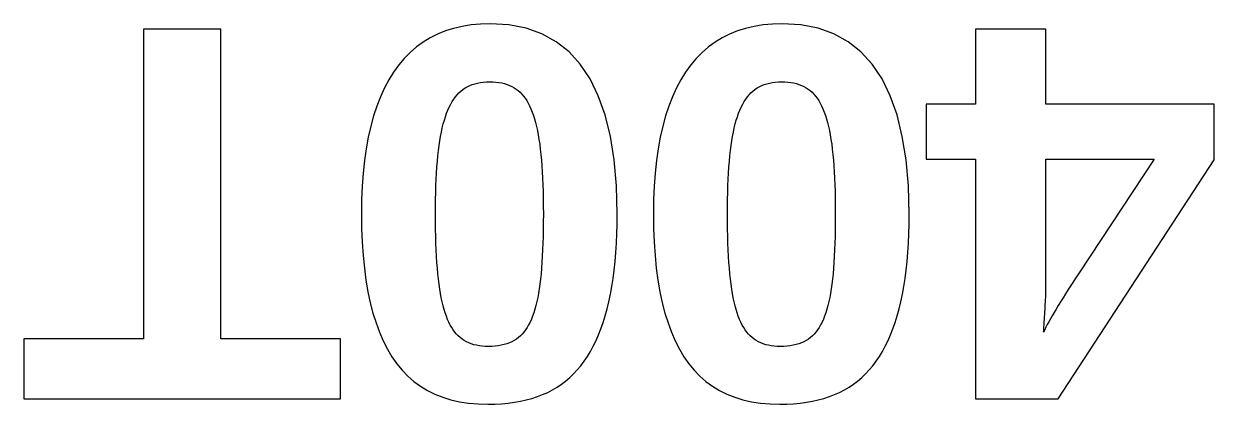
# Model space of a CAD drawing. Header units: metres. Extents: x -7.3 to 7.3, y -23.4 to 23.4.
# Drawn here: x 1.78 to 7.31, y -23.41 to -21.64 of the extents above; entities that cross this region are included whole.
import ezdxf

# ---------------------------------------------------------------- set-up
doc = ezdxf.new("R2010")
doc.units = ezdxf.units.M

msp = doc.modelspace()

# ---------------------------------------------------------------- linework, layer by layer
for p, q in [((3.85612, -21.6405), (3.81454, -21.6472)), ((3.89948, -21.6366), (3.85612, -21.6405)), ((3.9446, -21.6352), (3.89948, -21.6366)), ((4.032, -21.6405), (3.9446, -21.6352)), ((4.1124, -21.6562), (4.032, -21.6405)), ((5.21391, -21.6405), (5.17233, -21.6472)), ((5.25726, -21.6366), (5.21391, -21.6405)), ((5.30238, -21.6352), (5.25726, -21.6366)), ((5.38979, -21.6405), (5.30238, -21.6352)), ((5.47018, -21.6562), (5.38979, -21.6405)), ((2.69301, -21.6596), (2.33293, -21.6596)), ((2.33293, -21.6596), (2.33293, -23.1012)), ((2.69301, -23.1012), (2.69301, -21.6596)), ((3.70041, -21.6831), (3.66589, -21.7003)), ((3.73668, -21.6684), (3.70041, -21.6831)), ((3.77472, -21.6565), (3.73668, -21.6684)), ((3.81454, -21.6472), (3.77472, -21.6565)), ((4.18581, -21.6824), (4.1124, -21.6562)), ((4.25223, -21.719), (4.18581, -21.6824)), ((5.0582, -21.6831), (5.02368, -21.7003)), ((5.09447, -21.6684), (5.0582, -21.6831)), ((5.13251, -21.6565), (5.09447, -21.6684)), ((5.17233, -21.6472), (5.13251, -21.6565)), ((5.54359, -21.6824), (5.47018, -21.6562)), ((5.61002, -21.719), (5.54359, -21.6824)), ((6.52957, -21.6596), (6.20244, -21.6596)), ((6.20244, -21.6596), (6.20244, -22.0099)), ((6.52957, -22.0099), (6.52957, -21.6596)), ((3.6022, -21.7429), (3.573, -21.7681)), ((3.63316, -21.7203), (3.6022, -21.7429)), ((3.66589, -21.7003), (3.63316, -21.7203)), ((4.31166, -21.7661), (4.25223, -21.719)), ((4.95998, -21.7429), (4.93079, -21.7681)), ((4.99095, -21.7203), (4.95998, -21.7429)), ((5.02368, -21.7003), (4.99095, -21.7203)), ((5.66943, -21.7661), (5.61002, -21.719)), ((3.54558, -21.796), (3.51991, -21.8266)), ((3.573, -21.7681), (3.54558, -21.796)), ((4.36409, -21.8237), (4.31166, -21.7661)), ((4.90335, -21.796), (4.8777, -21.8266)), ((4.93079, -21.7681), (4.90335, -21.796)), ((5.72188, -21.8237), (5.66943, -21.7661)), ((3.49602, -21.8598), (3.47391, -21.8956)), ((3.51991, -21.8266), (3.49602, -21.8598)), ((4.40953, -21.8918), (4.36409, -21.8237)), ((4.85381, -21.8598), (4.8317, -21.8956)), ((4.8777, -21.8266), (4.85381, -21.8598)), ((5.76732, -21.8918), (5.72188, -21.8237)), ((3.47391, -21.8956), (3.45355, -21.9339)), ((3.84991, -21.9225), (3.86151, -21.9178)), ((3.86151, -21.9178), (3.87363, -21.9139)), ((3.87363, -21.9139), (3.88628, -21.9107)), ((3.88628, -21.9107), (3.89946, -21.9082)), ((3.89946, -21.9082), (3.91316, -21.9064)), ((3.91316, -21.9064), (3.9274, -21.9053)), ((3.9274, -21.9053), (3.94215, -21.905)), ((3.94215, -21.905), (3.95709, -21.9053)), ((3.95709, -21.9053), (3.97147, -21.9063)), ((3.97147, -21.9063), (3.98529, -21.908)), ((3.98529, -21.908), (3.99855, -21.9104)), ((3.99855, -21.9104), (4.01126, -21.9135)), ((4.01126, -21.9135), (4.02341, -21.9172)), ((4.02341, -21.9172), (4.035, -21.9216)), ((4.44798, -21.9704), (4.40953, -21.8918)), ((4.8317, -21.8956), (4.81134, -21.9339)), ((5.2077, -21.9225), (5.2193, -21.9178)), ((5.2193, -21.9178), (5.23141, -21.9139)), ((5.23141, -21.9139), (5.24406, -21.9107)), ((5.24406, -21.9107), (5.25725, -21.9082)), ((5.25725, -21.9082), (5.27095, -21.9064)), ((5.27095, -21.9064), (5.28519, -21.9053)), ((5.28519, -21.9053), (5.29994, -21.905)), ((5.29994, -21.905), (5.31488, -21.9053)), ((5.31488, -21.9053), (5.32925, -21.9063)), ((5.32925, -21.9063), (5.34308, -21.908)), ((5.34308, -21.908), (5.35634, -21.9104)), ((5.35634, -21.9104), (5.36905, -21.9135)), ((5.36905, -21.9135), (5.3812, -21.9172)), ((5.3812, -21.9172), (5.39279, -21.9216)), ((5.80577, -21.9704), (5.76732, -21.8918)), ((3.43498, -21.9747), (3.41817, -22.018)), ((3.45355, -21.9339), (3.43498, -21.9747)), ((3.77577, -21.9857), (3.78343, -21.9751)), ((3.78343, -21.9751), (3.79143, -21.9654)), ((3.79143, -21.9654), (3.79985, -21.9565)), ((3.79985, -21.9565), (3.80881, -21.9482)), ((3.80881, -21.9482), (3.8183, -21.9407)), ((3.8183, -21.9407), (3.82831, -21.9339)), ((3.82831, -21.9339), (3.83885, -21.9279)), ((3.83885, -21.9279), (3.84991, -21.9225)), ((4.035, -21.9216), (4.04605, -21.9267)), ((4.04605, -21.9267), (4.05653, -21.9325)), ((4.05653, -21.9325), (4.06645, -21.9389)), ((4.06645, -21.9389), (4.07584, -21.946)), ((4.07584, -21.946), (4.08464, -21.9539)), ((4.08464, -21.9539), (4.09291, -21.9623)), ((4.09291, -21.9623), (4.10072, -21.9716)), ((4.10072, -21.9716), (4.1082, -21.9818)), ((4.47945, -22.0594), (4.44798, -21.9704)), ((4.79276, -21.9747), (4.77596, -22.018)), ((4.81134, -21.9339), (4.79276, -21.9747)), ((5.13356, -21.9857), (5.14122, -21.9751)), ((5.14122, -21.9751), (5.14922, -21.9654)), ((5.14922, -21.9654), (5.15764, -21.9565)), ((5.15764, -21.9565), (5.1666, -21.9482)), ((5.1666, -21.9482), (5.17609, -21.9407)), ((5.17609, -21.9407), (5.1861, -21.9339)), ((5.1861, -21.9339), (5.19664, -21.9279)), ((5.19664, -21.9279), (5.2077, -21.9225)), ((5.39279, -21.9216), (5.40384, -21.9267)), ((5.40384, -21.9267), (5.41432, -21.9325)), ((5.41432, -21.9325), (5.42424, -21.9389)), ((5.42424, -21.9389), (5.43362, -21.946)), ((5.43362, -21.946), (5.44243, -21.9539)), ((5.44243, -21.9539), (5.45068, -21.9623)), ((5.45068, -21.9623), (5.45851, -21.9716)), ((5.45851, -21.9716), (5.46599, -21.9818)), ((5.83723, -22.0594), (5.80577, -21.9704)), ((3.41817, -22.018), (3.40312, -22.0638)), ((3.74864, -22.0367), (3.75491, -22.0226)), ((3.75491, -22.0226), (3.76152, -22.0095)), ((3.76152, -22.0095), (3.76848, -21.9972)), ((3.76848, -21.9972), (3.77577, -21.9857)), ((4.1082, -21.9818), (4.11536, -21.9928)), ((4.11536, -21.9928), (4.12218, -22.0048)), ((4.12218, -22.0048), (4.12866, -22.0176)), ((4.12866, -22.0176), (4.13481, -22.0313)), ((4.13481, -22.0313), (4.14064, -22.0459)), ((4.77596, -22.018), (4.76091, -22.0638)), ((5.10643, -22.0367), (5.1127, -22.0226)), ((5.1127, -22.0226), (5.11931, -22.0095)), ((5.11931, -22.0095), (5.12627, -21.9972)), ((5.12627, -21.9972), (5.13356, -21.9857)), ((5.46599, -21.9818), (5.47314, -21.9928)), ((5.47314, -21.9928), (5.47997, -22.0048)), ((5.47997, -22.0048), (5.48645, -22.0176)), ((5.48645, -22.0176), (5.4926, -22.0313)), ((5.4926, -22.0313), (5.49843, -22.0459)), ((6.20244, -22.0099), (5.97296, -22.0099)), ((5.97296, -22.0099), (5.97296, -22.2651)), ((7.312, -22.0099), (6.52957, -22.0099)), ((7.312, -22.2675), (7.312, -22.0099)), ((3.40312, -22.0638), (3.38985, -22.1121)), ((3.72707, -22.1013), (3.73195, -22.0839)), ((3.73195, -22.0839), (3.73717, -22.0673)), ((3.73717, -22.0673), (3.74274, -22.0515)), ((3.74274, -22.0515), (3.74864, -22.0367)), ((4.14064, -22.0459), (4.14612, -22.0614)), ((4.14612, -22.0614), (4.15128, -22.0778)), ((4.15128, -22.0778), (4.15611, -22.095)), ((4.50392, -22.1589), (4.47945, -22.0594)), ((4.76091, -22.0638), (4.74763, -22.1121)), ((5.08485, -22.1013), (5.08974, -22.0839)), ((5.08974, -22.0839), (5.09496, -22.0673)), ((5.09496, -22.0673), (5.10052, -22.0515)), ((5.10052, -22.0515), (5.10643, -22.0367)), ((5.49843, -22.0459), (5.50391, -22.0614)), ((5.50391, -22.0614), (5.50906, -22.0778)), ((5.50906, -22.0778), (5.5139, -22.095)), ((5.86171, -22.1589), (5.83723, -22.0594)), ((3.38985, -22.1121), (3.37836, -22.1629)), ((3.71452, -22.1589), (3.71835, -22.1388)), ((3.71835, -22.1388), (3.72253, -22.1196)), ((3.72253, -22.1196), (3.72707, -22.1013)), ((4.15611, -22.095), (4.1606, -22.1132)), ((4.1606, -22.1132), (4.16476, -22.1322)), ((4.16476, -22.1322), (4.16859, -22.1521)), ((4.74763, -22.1121), (4.73613, -22.1629)), ((5.07231, -22.1589), (5.07614, -22.1388)), ((5.07614, -22.1388), (5.08032, -22.1196)), ((5.08032, -22.1196), (5.08485, -22.1013)), ((5.5139, -22.095), (5.51839, -22.1132)), ((5.51839, -22.1132), (5.52255, -22.1322)), ((5.52255, -22.1322), (5.52638, -22.1521)), ((3.37836, -22.1629), (3.36862, -22.2162)), ((3.70776, -22.2021), (3.711, -22.1799)), ((3.711, -22.1799), (3.71452, -22.1589)), ((4.16859, -22.1521), (4.17212, -22.1731)), ((4.17212, -22.1731), (4.17535, -22.1953)), ((4.17535, -22.1953), (4.17831, -22.2188)), ((4.52139, -22.2688), (4.50392, -22.1589)), ((4.73613, -22.1629), (4.72641, -22.2162)), ((5.06555, -22.2021), (5.06879, -22.1799)), ((5.06879, -22.1799), (5.07231, -22.1589)), ((5.52638, -22.1521), (5.52991, -22.1731)), ((5.52991, -22.1731), (5.53314, -22.1953)), ((5.53314, -22.1953), (5.5361, -22.2188)), ((5.87918, -22.2688), (5.86171, -22.1589)), ((3.36862, -22.2162), (3.36066, -22.272)), ((3.69974, -22.2753), (3.70213, -22.2498)), ((3.70213, -22.2498), (3.7048, -22.2253)), ((3.7048, -22.2253), (3.70776, -22.2021)), ((4.17831, -22.2188), (4.18098, -22.2434)), ((4.18098, -22.2434), (4.18338, -22.2693)), ((4.72641, -22.2162), (4.71844, -22.272)), ((5.05751, -22.2753), (5.05991, -22.2498)), ((5.05991, -22.2498), (5.06259, -22.2253)), ((5.06259, -22.2253), (5.06555, -22.2021)), ((5.5361, -22.2188), (5.53877, -22.2434)), ((5.53877, -22.2434), (5.54117, -22.2693)), ((3.36066, -22.272), (3.35446, -22.3303)), ((3.69579, -22.3298), (3.69762, -22.302)), ((3.69762, -22.302), (3.69974, -22.2753)), ((4.18338, -22.2693), (4.18549, -22.2964)), ((4.18549, -22.2964), (4.18732, -22.3247)), ((4.53189, -22.3893), (4.52139, -22.2688)), ((4.71844, -22.272), (4.71225, -22.3303)), ((5.05357, -22.3298), (5.0554, -22.302)), ((5.0554, -22.302), (5.05751, -22.2753)), ((5.54117, -22.2693), (5.54327, -22.2964)), ((5.54327, -22.2964), (5.5451, -22.3247)), ((5.88968, -22.3893), (5.87918, -22.2688)), ((5.97296, -22.2651), (6.20244, -22.2651)), ((6.20244, -22.2651), (6.20244, -23.3795)), ((6.52957, -22.8278), (6.52957, -22.2651)), ((6.52957, -22.2651), (7.03247, -22.2651)), ((6.58571, -23.3795), (7.312, -22.2675)), ((7.03247, -22.2651), (6.63332, -22.8717)), ((3.35446, -22.3303), (3.35004, -22.3911)), ((3.69296, -22.3887), (3.69423, -22.3587)), ((3.69423, -22.3587), (3.69579, -22.3298)), ((4.18732, -22.3247), (4.18887, -22.3542)), ((4.18887, -22.3542), (4.19014, -22.385)), ((4.71225, -22.3303), (4.70782, -22.3911)), ((5.05075, -22.3887), (5.05202, -22.3587)), ((5.05202, -22.3587), (5.05357, -22.3298)), ((5.5451, -22.3247), (5.54666, -22.3542)), ((5.54666, -22.3542), (5.54793, -22.385)), ((3.35004, -22.3911), (3.34738, -22.4544)), ((3.69199, -22.4199), (3.69296, -22.3887)), ((4.19014, -22.385), (4.19112, -22.4169)), ((4.19112, -22.4169), (4.19183, -22.4501)), ((4.53539, -22.5202), (4.53189, -22.3893)), ((4.70782, -22.3911), (4.70517, -22.4544)), ((5.04977, -22.4199), (5.05075, -22.3887)), ((5.54793, -22.385), (5.5489, -22.4169)), ((5.5489, -22.4169), (5.54962, -22.4501)), ((5.89317, -22.5202), (5.88968, -22.3893)), ((3.34738, -22.4544), (3.3465, -22.5202)), ((3.69086, -22.4856), (3.69127, -22.4522)), ((3.69127, -22.4522), (3.69199, -22.4199)), ((4.19183, -22.4501), (4.19225, -22.4845)), ((4.70517, -22.4544), (4.70428, -22.5202)), ((5.04865, -22.4856), (5.04906, -22.4522)), ((5.04906, -22.4522), (5.04977, -22.4199)), ((5.54962, -22.4501), (5.55003, -22.4845)), ((3.3465, -22.5202), (3.34734, -22.587)), ((3.69072, -22.5202), (3.69086, -22.4856)), ((3.69086, -22.5562), (3.69072, -22.5202)), ((4.19225, -22.4845), (4.19238, -22.5202)), ((4.19238, -22.5202), (4.19226, -22.5562)), ((4.535, -22.567), (4.53539, -22.5202)), ((4.70428, -22.5202), (4.70512, -22.587)), ((5.04849, -22.5202), (5.04865, -22.4856)), ((5.04863, -22.5562), (5.04849, -22.5202)), ((5.55003, -22.4845), (5.55017, -22.5202)), ((5.55017, -22.5202), (5.55005, -22.5562)), ((5.89279, -22.567), (5.89317, -22.5202)), ((3.69125, -22.5909), (3.69086, -22.5562)), ((4.19226, -22.5562), (4.19185, -22.5909)), ((4.53384, -22.6125), (4.535, -22.567)), ((5.04904, -22.5909), (5.04863, -22.5562)), ((5.55005, -22.5562), (5.54964, -22.5909)), ((5.89163, -22.6125), (5.89279, -22.567)), ((3.34734, -22.587), (3.34985, -22.6512)), ((3.69194, -22.6244), (3.69125, -22.5909)), ((3.6929, -22.6566), (3.69194, -22.6244)), ((4.19119, -22.6243), (4.19025, -22.6565)), ((4.19185, -22.5909), (4.19119, -22.6243)), ((4.53194, -22.6566), (4.53384, -22.6125)), ((4.70512, -22.587), (4.70764, -22.6512)), ((5.04973, -22.6244), (5.04904, -22.5909)), ((5.05069, -22.6566), (5.04973, -22.6244)), ((5.54898, -22.6243), (5.54803, -22.6565)), ((5.54964, -22.5909), (5.54898, -22.6243)), ((5.88972, -22.6566), (5.89163, -22.6125)), ((3.34985, -22.6512), (3.35403, -22.7128)), ((3.69414, -22.6875), (3.6929, -22.6566)), ((3.69565, -22.7173), (3.69414, -22.6875)), ((4.18906, -22.6875), (4.18758, -22.7171)), ((4.19025, -22.6565), (4.18906, -22.6875)), ((4.52925, -22.6994), (4.53194, -22.6566)), ((4.70764, -22.6512), (4.71182, -22.7128)), ((5.05193, -22.6875), (5.05069, -22.6566)), ((5.05344, -22.7173), (5.05193, -22.6875)), ((5.54684, -22.6875), (5.54536, -22.7171)), ((5.54803, -22.6565), (5.54684, -22.6875)), ((5.88704, -22.6994), (5.88972, -22.6566)), ((3.35403, -22.7128), (3.35991, -22.7718)), ((3.69743, -22.7457), (3.69565, -22.7173)), ((3.69949, -22.7729), (3.69743, -22.7457)), ((4.18585, -22.7455), (4.18384, -22.7727)), ((4.18758, -22.7171), (4.18585, -22.7455)), ((4.52161, -22.781), (4.52582, -22.7409)), ((4.52582, -22.7409), (4.52925, -22.6994)), ((4.71182, -22.7128), (4.7177, -22.7718)), ((5.05522, -22.7457), (5.05344, -22.7173)), ((5.05728, -22.7729), (5.05522, -22.7457)), ((5.54364, -22.7455), (5.54163, -22.7727)), ((5.54536, -22.7171), (5.54364, -22.7455)), ((5.87938, -22.781), (5.88359, -22.7409)), ((5.88359, -22.7409), (5.88704, -22.6994)), ((3.35991, -22.7718), (3.36745, -22.8281)), ((3.70183, -22.7988), (3.69949, -22.7729)), ((3.70444, -22.8235), (3.70183, -22.7988)), ((4.18156, -22.7985), (4.17903, -22.8232)), ((4.18384, -22.7727), (4.18156, -22.7985)), ((4.51662, -22.8198), (4.52161, -22.781)), ((4.7177, -22.7718), (4.72523, -22.8281)), ((5.05962, -22.7988), (5.05728, -22.7729)), ((5.06223, -22.8235), (5.05962, -22.7988)), ((5.53935, -22.7985), (5.53682, -22.8232)), ((5.54163, -22.7727), (5.53935, -22.7985)), ((5.8744, -22.8198), (5.87938, -22.781)), ((3.36745, -22.8281), (3.37666, -22.8818)), ((3.70732, -22.8469), (3.70444, -22.8235)), ((3.71048, -22.8691), (3.70732, -22.8469)), ((4.17622, -22.8465), (4.17316, -22.8686)), ((4.17903, -22.8232), (4.17622, -22.8465)), ((4.50438, -22.8933), (4.51088, -22.8573)), ((4.51088, -22.8573), (4.51662, -22.8198)), ((4.72523, -22.8281), (4.73445, -22.8818)), ((5.06511, -22.8469), (5.06223, -22.8235)), ((5.06827, -22.8691), (5.06511, -22.8469)), ((5.53401, -22.8465), (5.53094, -22.8686)), ((5.53682, -22.8232), (5.53401, -22.8465)), ((5.86217, -22.8933), (5.86867, -22.8573)), ((5.86867, -22.8573), (5.8744, -22.8198)), ((6.52893, -22.8801), (6.52934, -22.8588)), ((6.52934, -22.8588), (6.52946, -22.8483)), ((6.52946, -22.8483), (6.52954, -22.838)), ((6.52954, -22.838), (6.52957, -22.8278)), ((3.37666, -22.8818), (3.38754, -22.9329)), ((3.71391, -22.89), (3.71048, -22.8691)), ((3.71765, -22.9099), (3.71391, -22.89)), ((3.72171, -22.9288), (3.71765, -22.9099)), ((4.16617, -22.9091), (4.16214, -22.928)), ((4.16982, -22.8894), (4.16617, -22.9091)), ((4.17316, -22.8686), (4.16982, -22.8894)), ((4.4971, -22.9281), (4.50438, -22.8933)), ((4.73445, -22.8818), (4.74533, -22.9329)), ((5.0717, -22.89), (5.06827, -22.8691)), ((5.07544, -22.9099), (5.0717, -22.89)), ((5.0795, -22.9288), (5.07544, -22.9099)), ((5.52396, -22.9091), (5.51993, -22.928)), ((5.5276, -22.8894), (5.52396, -22.9091)), ((5.53094, -22.8686), (5.5276, -22.8894)), ((5.85489, -22.9281), (5.86217, -22.8933)), ((6.52753, -22.9243), (6.52834, -22.9019)), ((6.52834, -22.9019), (6.52893, -22.8801)), ((6.60899, -22.9101), (6.59775, -22.9282)), ((6.62085, -22.8913), (6.60899, -22.9101)), ((6.63332, -22.8717), (6.62085, -22.8913)), ((3.38754, -22.9329), (3.40012, -22.9814)), ((3.7261, -22.9469), (3.72171, -22.9288)), ((3.73083, -22.9641), (3.7261, -22.9469)), ((3.7359, -22.9804), (3.73083, -22.9641)), ((4.15303, -22.9632), (4.14793, -22.9795)), ((4.15776, -22.9461), (4.15303, -22.9632)), ((4.16214, -22.928), (4.15776, -22.9461)), ((4.48026, -22.9935), (4.48906, -22.9615)), ((4.48906, -22.9615), (4.4971, -22.9281)), ((4.74533, -22.9329), (4.7579, -22.9814)), ((5.08389, -22.9469), (5.0795, -22.9288)), ((5.08862, -22.9641), (5.08389, -22.9469)), ((5.09369, -22.9804), (5.08862, -22.9641)), ((5.51082, -22.9632), (5.50572, -22.9795)), ((5.51555, -22.9461), (5.51082, -22.9632)), ((5.51993, -22.928), (5.51555, -22.9461)), ((5.83804, -22.9935), (5.84685, -22.9615)), ((5.84685, -22.9615), (5.85489, -22.9281)), ((6.52466, -22.9821), (6.52594, -22.9588)), ((6.52594, -22.9588), (6.52652, -22.9472)), ((6.52652, -22.9472), (6.52753, -22.9243)), ((6.57706, -22.9622), (6.56763, -22.9781)), ((6.5871, -22.9455), (6.57706, -22.9622)), ((6.59775, -22.9282), (6.5871, -22.9455)), ((3.40012, -22.9814), (3.41435, -23.0272)), ((3.41435, -23.0272), (3.43028, -23.0704)), ((3.7413, -22.9958), (3.7359, -22.9804)), ((3.74702, -23.0104), (3.7413, -22.9958)), ((3.75308, -23.0241), (3.74702, -23.0104)), ((3.75948, -23.0368), (3.75308, -23.0241)), ((4.13046, -23.0232), (4.12392, -23.036)), ((4.13664, -23.0095), (4.13046, -23.0232)), ((4.14247, -22.9949), (4.13664, -23.0095)), ((4.14793, -22.9795), (4.14247, -22.9949)), ((4.46036, -23.0537), (4.47069, -23.0243)), ((4.47069, -23.0243), (4.48026, -22.9935)), ((4.7579, -22.9814), (4.77214, -23.0272)), ((4.77214, -23.0272), (4.78807, -23.0704)), ((5.09909, -22.9958), (5.09369, -22.9804)), ((5.10481, -23.0104), (5.09909, -22.9958)), ((5.11087, -23.0241), (5.10481, -23.0104)), ((5.11726, -23.0368), (5.11087, -23.0241)), ((5.48825, -23.0232), (5.4817, -23.036)), ((5.49443, -23.0095), (5.48825, -23.0232)), ((5.50026, -22.9949), (5.49443, -23.0095)), ((5.50572, -22.9795), (5.50026, -22.9949)), ((5.81815, -23.0537), (5.82848, -23.0243)), ((5.82848, -23.0243), (5.83804, -22.9935)), ((6.52174, -23.0298), (6.52342, -23.0031)), ((6.52342, -23.0031), (6.52466, -22.9821)), ((6.54297, -23.0216), (6.53596, -23.0346)), ((6.55058, -23.0078), (6.54297, -23.0216)), ((6.55881, -22.9933), (6.55058, -23.0078)), ((6.56763, -22.9781), (6.55881, -22.9933)), ((3.43028, -23.0704), (3.44788, -23.1109)), ((3.76619, -23.0488), (3.75948, -23.0368)), ((3.77325, -23.0598), (3.76619, -23.0488)), ((3.78064, -23.0699), (3.77325, -23.0598)), ((3.78836, -23.0792), (3.78064, -23.0699)), ((3.79652, -23.0877), (3.78836, -23.0792)), ((4.09413, -23.0786), (4.08566, -23.0872)), ((4.10211, -23.0692), (4.09413, -23.0786)), ((4.10974, -23.059), (4.10211, -23.0692)), ((4.117, -23.0479), (4.10974, -23.059)), ((4.12392, -23.036), (4.117, -23.0479)), ((4.43738, -23.1089), (4.44925, -23.0819)), ((4.44925, -23.0819), (4.46036, -23.0537)), ((4.78807, -23.0704), (4.80566, -23.1109)), ((5.12398, -23.0488), (5.11726, -23.0368)), ((5.13104, -23.0598), (5.12398, -23.0488)), ((5.13843, -23.0699), (5.13104, -23.0598)), ((5.14615, -23.0792), (5.13843, -23.0699)), ((5.15431, -23.0877), (5.14615, -23.0792)), ((5.45192, -23.0786), (5.44345, -23.0872)), ((5.4599, -23.0692), (5.45192, -23.0786)), ((5.46753, -23.059), (5.4599, -23.0692)), ((5.47479, -23.0479), (5.46753, -23.059)), ((5.4817, -23.036), (5.47479, -23.0479)), ((5.79517, -23.1089), (5.80704, -23.0819)), ((5.80704, -23.0819), (5.81815, -23.0537)), ((6.52377, -23.0585), (6.51859, -23.0694)), ((6.51859, -23.0694), (6.51938, -23.0614)), ((6.51938, -23.0614), (6.52026, -23.0507)), ((6.52026, -23.0507), (6.52174, -23.0298)), ((6.52957, -23.047), (6.52377, -23.0585)), ((6.53596, -23.0346), (6.52957, -23.047)), ((2.33293, -23.1012), (1.77631, -23.1012)), ((1.77631, -23.1012), (1.77631, -23.3795)), ((3.24838, -23.1012), (2.69301, -23.1012)), ((3.24838, -23.3795), (3.24838, -23.1012)), ((3.44788, -23.1109), (3.46715, -23.1489)), ((3.80524, -23.0955), (3.79652, -23.0877)), ((3.8145, -23.1026), (3.80524, -23.0955)), ((3.8243, -23.1091), (3.8145, -23.1026)), ((3.83466, -23.1149), (3.8243, -23.1091)), ((3.84557, -23.1199), (3.83466, -23.1149)), ((3.85703, -23.1243), (3.84557, -23.1199)), ((3.86902, -23.1281), (3.85703, -23.1243)), ((3.88158, -23.1311), (3.86902, -23.1281)), ((3.89468, -23.1335), (3.88158, -23.1311)), ((3.90833, -23.1352), (3.89468, -23.1335)), ((3.92253, -23.1362), (3.90833, -23.1352)), ((3.93727, -23.1366), (3.92253, -23.1362)), ((3.95294, -23.1362), (3.93727, -23.1366)), ((3.968, -23.1352), (3.95294, -23.1362)), ((3.98247, -23.1335), (3.968, -23.1352)), ((3.99632, -23.1311), (3.98247, -23.1335)), ((4.0096, -23.128), (3.99632, -23.1311)), ((4.02226, -23.1242), (4.0096, -23.128)), ((4.03432, -23.1198), (4.02226, -23.1242)), ((4.04579, -23.1146), (4.03432, -23.1198)), ((4.05666, -23.1088), (4.04579, -23.1146)), ((4.06693, -23.1023), (4.05666, -23.1088)), ((4.07658, -23.0951), (4.06693, -23.1023)), ((4.08566, -23.0872), (4.07658, -23.0951)), ((4.41136, -23.1593), (4.42476, -23.1348)), ((4.42476, -23.1348), (4.43738, -23.1089)), ((4.80566, -23.1109), (4.82492, -23.1489)), ((5.16302, -23.0955), (5.15431, -23.0877)), ((5.17229, -23.1026), (5.16302, -23.0955)), ((5.18208, -23.1091), (5.17229, -23.1026)), ((5.19244, -23.1149), (5.18208, -23.1091)), ((5.20335, -23.1199), (5.19244, -23.1149)), ((5.21481, -23.1243), (5.20335, -23.1199)), ((5.22681, -23.1281), (5.21481, -23.1243)), ((5.23936, -23.1311), (5.22681, -23.1281)), ((5.25246, -23.1335), (5.23936, -23.1311)), ((5.26611, -23.1352), (5.25246, -23.1335)), ((5.28032, -23.1362), (5.26611, -23.1352)), ((5.29506, -23.1366), (5.28032, -23.1362)), ((5.31073, -23.1362), (5.29506, -23.1366)), ((5.32579, -23.1352), (5.31073, -23.1362)), ((5.34026, -23.1335), (5.32579, -23.1352)), ((5.35411, -23.1311), (5.34026, -23.1335)), ((5.36739, -23.128), (5.35411, -23.1311)), ((5.38005, -23.1242), (5.36739, -23.128)), ((5.39211, -23.1198), (5.38005, -23.1242)), ((5.40358, -23.1146), (5.39211, -23.1198)), ((5.41444, -23.1088), (5.40358, -23.1146)), ((5.42471, -23.1023), (5.41444, -23.1088)), ((5.43437, -23.0951), (5.42471, -23.1023)), ((5.44345, -23.0872), (5.43437, -23.0951)), ((5.76915, -23.1593), (5.78255, -23.1348)), ((5.78255, -23.1348), (5.79517, -23.1089)), ((3.46715, -23.1489), (3.48808, -23.1842)), ((3.48808, -23.1842), (3.51083, -23.2169)), ((4.38226, -23.2049), (4.39719, -23.1827)), ((4.39719, -23.1827), (4.41136, -23.1593)), ((4.82492, -23.1489), (4.84587, -23.1842)), ((4.84587, -23.1842), (4.86862, -23.2169)), ((5.74005, -23.2049), (5.75497, -23.1827)), ((5.75497, -23.1827), (5.76915, -23.1593)), ((3.51083, -23.2169), (3.53552, -23.2469)), ((3.53552, -23.2469), (3.56215, -23.2744)), ((4.33289, -23.2641), (4.35011, -23.2455)), ((4.35011, -23.2455), (4.36656, -23.2258)), ((4.36656, -23.2258), (4.38226, -23.2049)), ((4.86862, -23.2169), (4.89331, -23.2469)), ((4.89331, -23.2469), (4.91994, -23.2744)), ((5.69067, -23.2641), (5.7079, -23.2455)), ((5.7079, -23.2455), (5.72435, -23.2258)), ((5.72435, -23.2258), (5.74005, -23.2049)), ((3.56215, -23.2744), (3.5907, -23.2992)), ((3.5907, -23.2992), (3.6212, -23.3214)), ((4.27661, -23.3123), (4.29613, -23.2975)), ((4.29613, -23.2975), (4.3149, -23.2814)), ((4.3149, -23.2814), (4.33289, -23.2641)), ((4.91994, -23.2744), (4.94849, -23.2992)), ((4.94849, -23.2992), (4.97899, -23.3214)), ((5.6344, -23.3123), (5.65392, -23.2975)), ((5.65392, -23.2975), (5.67268, -23.2814)), ((5.67268, -23.2814), (5.69067, -23.2641)), ((3.6212, -23.3214), (3.65363, -23.341)), ((3.65363, -23.341), (3.68799, -23.358)), ((3.68799, -23.358), (3.72429, -23.3724)), ((4.16481, -23.37), (4.18913, -23.3606)), ((4.18913, -23.3606), (4.21248, -23.3502)), ((4.21248, -23.3502), (4.23483, -23.3387)), ((4.23483, -23.3387), (4.25621, -23.3261)), ((4.25621, -23.3261), (4.27661, -23.3123)), ((4.97899, -23.3214), (5.01141, -23.341)), ((5.01141, -23.341), (5.04578, -23.358)), ((5.04578, -23.358), (5.08208, -23.3724)), ((5.5226, -23.37), (5.54692, -23.3606)), ((5.54692, -23.3606), (5.57027, -23.3502)), ((5.57027, -23.3502), (5.59262, -23.3387)), ((5.59262, -23.3387), (5.614, -23.3261)), ((5.614, -23.3261), (5.6344, -23.3123)), ((1.77631, -23.3795), (3.24838, -23.3795)), ((3.72429, -23.3724), (3.76253, -23.3842)), ((3.76253, -23.3842), (3.8027, -23.3933)), ((3.8027, -23.3933), (3.8448, -23.3999)), ((3.8448, -23.3999), (3.88885, -23.4038)), ((3.88885, -23.4038), (3.93483, -23.4051)), ((3.93483, -23.4051), (3.96701, -23.4046)), ((3.96701, -23.4046), (3.99821, -23.4029)), ((3.99821, -23.4029), (4.02844, -23.4002)), ((4.02844, -23.4002), (4.05768, -23.3963)), ((4.05768, -23.3963), (4.08594, -23.3914)), ((4.08594, -23.3914), (4.1132, -23.3853)), ((4.1132, -23.3853), (4.1395, -23.3782)), ((4.1395, -23.3782), (4.16481, -23.37)), ((5.08208, -23.3724), (5.12032, -23.3842)), ((5.12032, -23.3842), (5.16049, -23.3933)), ((5.16049, -23.3933), (5.20259, -23.3999)), ((5.20259, -23.3999), (5.24664, -23.4038)), ((5.24664, -23.4038), (5.29262, -23.4051)), ((5.29262, -23.4051), (5.3248, -23.4046)), ((5.3248, -23.4046), (5.356, -23.4029)), ((5.356, -23.4029), (5.38623, -23.4002)), ((5.38623, -23.4002), (5.41547, -23.3963)), ((5.41547, -23.3963), (5.44373, -23.3914)), ((5.44373, -23.3914), (5.47099, -23.3853)), ((5.47099, -23.3853), (5.49728, -23.3782)), ((5.49728, -23.3782), (5.5226, -23.37)), ((6.20244, -23.3795), (6.58571, -23.3795))]:
    msp.add_line(p, q)

doc.saveas('drawing.dxf')
